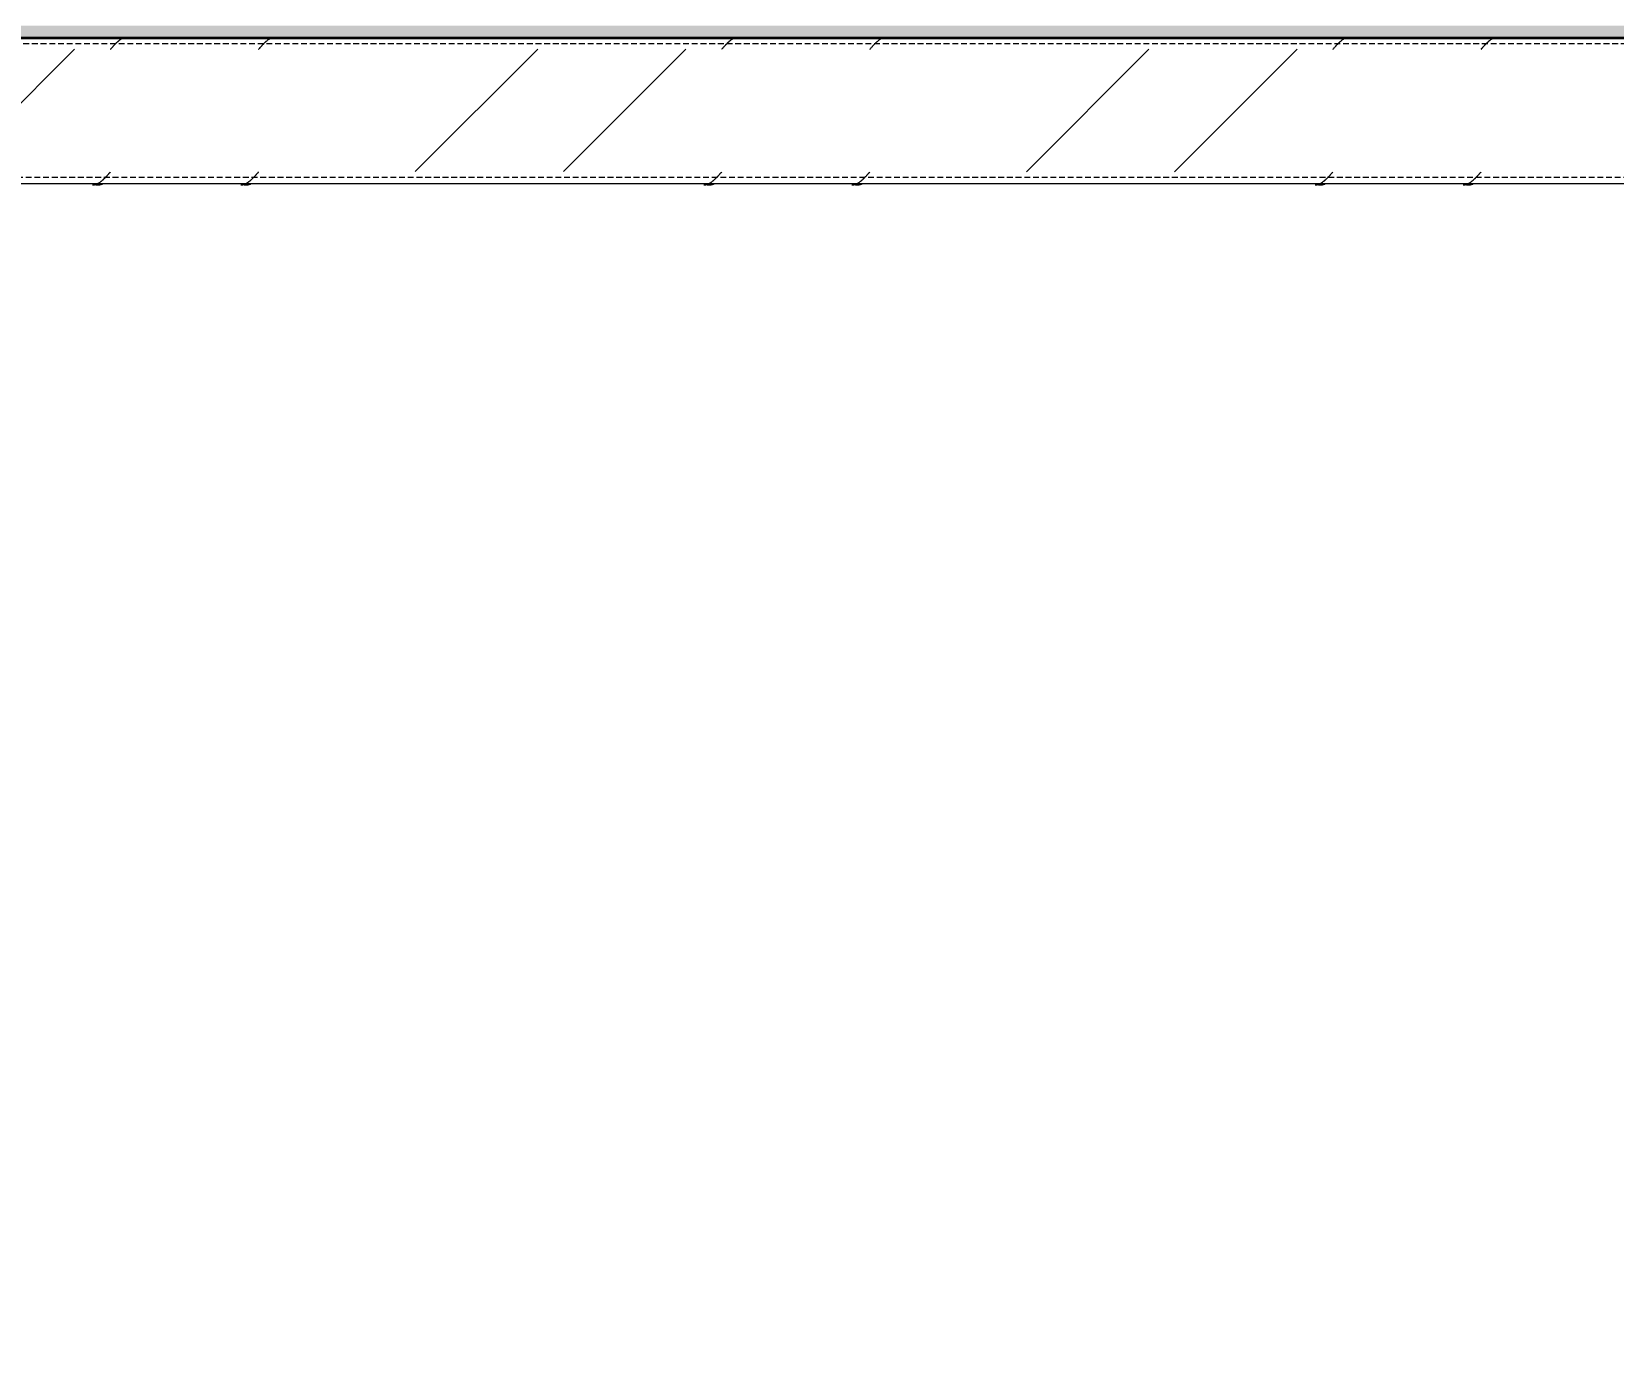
# Model space of a CAD drawing. Header units: centimetres. Extents: x -11896 to 2794, y -437 to 1921.
# Drawn here: x -2613.3 to -2483.2, y 279.1 to 387.4 of the extents above; entities that cross this region are included whole.
import ezdxf

# ---------------------------------------------------------------- set-up
doc = ezdxf.new("R2010")
doc.units = ezdxf.units.CM
doc.linetypes.add('Hidden', pattern=[0.714375, 0.47625, -0.238125])
for name, color, linetype, lineweight in [('A-ANNO-DIMS', 7, 'Continuous', 9), ('A-ANNO-DIMS-100', 7, 'Continuous', 9), ('A-FLOR', 7, 'Continuous', 9), ('S-BEAM', 7, 'Continuous', 9)]:
    doc.layers.add(name, color=color, linetype=linetype, lineweight=lineweight)
doc.styles.add('Century Gothic_1', font='GOTHIC.TTF', dxfattribs={"height": 15})
doc.dimstyles.new('FCA_N_Cotas_E100', dxfattribs={"dimscale": 30.48, "dimtxt": 15.662524, "dimasz": 0.492126, "dimexe": 0.656168, "dimexo": 0.656168, "dimgap": 0.032808, "dimtad": 1, "dimlfac": 0.01, "dimrnd": 0.01, "dimzin": 0, "dimdsep": 46, "dimtxsty": 'Century Gothic_1', "dimblk1": 'OBLIQUE', "dimblk2": 'OBLIQUE', "dimsah": 1, "dimcen": 0.09, "dimdle": 0.656168, "dimazin": 2, "dimtfac": 1, "dimtdec": 4, "dimtix": 1, "dimtmove": 0, "dimatfit": 3, "dimfxl": 1, "dimtvp": 1, "dimtolj": 1, "dimtzin": 0, "dimarcsym": 2})

# ---------------------------------------------------------------- blocks, each defined once
blk = doc.blocks.new('FP_78-Sección 2-2')
at = {"layer": 'S-BEAM', "color": 9, "true_color": 0xc0c0c0}
for p, q in [((-4056.92, 386.5), (-4056.9, 386.52)), ((-4056.9, 386.52), (-4056.87, 386.54)), ((-4056.87, 386.54), (-4056.85, 386.56)), ((-4056.85, 386.56), (-4056.83, 386.59)), ((-4056.83, 386.59), (-4056.8, 386.61)), ((-4056.8, 386.61), (-4056.78, 386.62)), ((-4056.78, 386.62), (-4056.76, 386.64)), ((-4056.76, 386.64), (-4056.73, 386.66)), ((-4056.73, 386.66), (-4056.71, 386.68)), ((-4056.71, 386.68), (-4056.69, 386.7)), ((-4056.69, 386.7), (-4056.66, 386.72)), ((-4056.66, 386.72), (-4056.64, 386.73)), ((-4056.64, 386.73), (-4056.62, 386.75)), ((-4056.62, 386.75), (-4056.6, 386.77)), ((-4056.6, 386.77), (-4056.57, 386.78)), ((-4056.57, 386.78), (-4056.55, 386.8)), ((-4056.55, 386.8), (-4056.53, 386.81)), ((-4056.53, 386.81), (-4056.5, 386.82)), ((-4056.5, 386.82), (-4056.48, 386.84)), ((-4056.48, 386.84), (-4056.46, 386.85)), ((-4056.46, 386.85), (-4056.43, 386.86)), ((-4044.73, 386.5), (-4044.71, 386.52)), ((-4044.71, 386.52), (-4044.69, 386.54)), ((-4044.69, 386.54), (-4044.66, 386.56)), ((-4044.66, 386.56), (-4044.64, 386.59)), ((-4044.64, 386.59), (-4044.62, 386.61)), ((-4044.62, 386.61), (-4044.59, 386.62)), ((-4044.59, 386.62), (-4044.57, 386.64)), ((-4044.57, 386.64), (-4044.55, 386.66)), ((-4044.55, 386.66), (-4044.52, 386.68)), ((-4044.52, 386.68), (-4044.5, 386.7)), ((-4044.5, 386.7), (-4044.48, 386.72)), ((-4044.48, 386.72), (-4044.45, 386.73)), ((-4044.45, 386.73), (-4044.43, 386.75)), ((-4044.43, 386.75), (-4044.41, 386.77)), ((-4044.41, 386.77), (-4044.38, 386.78)), ((-4044.38, 386.78), (-4044.36, 386.8)), ((-4044.36, 386.8), (-4044.34, 386.81)), ((-4044.34, 386.81), (-4044.31, 386.82)), ((-4044.31, 386.82), (-4044.29, 386.84)), ((-4044.29, 386.84), (-4044.27, 386.85)), ((-4044.27, 386.85), (-4044.24, 386.86)), ((-4006.63, 386.5), (-4006.61, 386.52)), ((-4006.61, 386.52), (-4006.59, 386.54)), ((-4006.59, 386.54), (-4006.56, 386.56)), ((-4006.56, 386.56), (-4006.54, 386.59)), ((-4006.54, 386.59), (-4006.52, 386.61)), ((-4006.52, 386.61), (-4006.49, 386.62)), ((-4006.49, 386.62), (-4006.47, 386.64)), ((-4006.47, 386.64), (-4006.45, 386.66)), ((-4006.45, 386.66), (-4006.42, 386.68)), ((-4006.42, 386.68), (-4006.4, 386.7)), ((-4006.4, 386.7), (-4006.38, 386.72)), ((-4006.38, 386.72), (-4006.35, 386.73)), ((-4006.35, 386.73), (-4006.33, 386.75)), ((-4006.33, 386.75), (-4006.31, 386.77)), ((-4006.31, 386.77), (-4006.28, 386.78)), ((-4006.28, 386.78), (-4006.26, 386.8)), ((-4006.26, 386.8), (-4006.24, 386.81)), ((-4006.24, 386.81), (-4006.21, 386.82)), ((-4006.21, 386.82), (-4006.19, 386.84)), ((-4006.19, 386.84), (-4006.17, 386.85)), ((-4006.17, 386.85), (-4006.14, 386.86)), ((-3994.44, 386.5), (-3994.42, 386.52)), ((-3994.42, 386.52), (-3994.4, 386.54)), ((-3994.4, 386.54), (-3994.37, 386.56)), ((-3994.37, 386.56), (-3994.35, 386.59)), ((-3994.35, 386.59), (-3994.33, 386.61)), ((-3994.33, 386.61), (-3994.3, 386.62)), ((-3994.3, 386.62), (-3994.28, 386.64)), ((-3994.28, 386.64), (-3994.26, 386.66)), ((-3994.26, 386.66), (-3994.23, 386.68)), ((-3994.23, 386.68), (-3994.21, 386.7)), ((-3994.21, 386.7), (-3994.19, 386.72)), ((-3994.19, 386.72), (-3994.16, 386.73)), ((-3994.16, 386.73), (-3994.14, 386.75)), ((-3994.14, 386.75), (-3994.12, 386.77)), ((-3994.12, 386.77), (-3994.09, 386.78)), ((-3994.09, 386.78), (-3994.07, 386.8)), ((-3994.07, 386.8), (-3994.05, 386.81)), ((-3994.05, 386.81), (-3994.02, 386.82)), ((-3994.02, 386.82), (-3994, 386.84)), ((-3994, 386.84), (-3993.98, 386.85)), ((-3993.98, 386.85), (-3993.95, 386.86)), ((-3956.34, 386.5), (-3956.32, 386.52)), ((-3956.32, 386.52), (-3956.3, 386.54)), ((-3956.3, 386.54), (-3956.27, 386.56)), ((-3956.27, 386.56), (-3956.25, 386.59)), ((-3956.25, 386.59), (-3956.23, 386.61)), ((-3956.23, 386.61), (-3956.2, 386.62)), ((-3956.2, 386.62), (-3956.18, 386.64)), ((-3956.18, 386.64), (-3956.16, 386.66)), ((-3956.16, 386.66), (-3956.13, 386.68)), ((-3956.13, 386.68), (-3956.11, 386.7)), ((-3956.11, 386.7), (-3956.09, 386.72)), ((-3956.09, 386.72), (-3956.06, 386.73)), ((-3956.06, 386.73), (-3956.04, 386.75)), ((-3956.04, 386.75), (-3956.02, 386.77)), ((-3956.02, 386.77), (-3955.99, 386.78)), ((-3955.99, 386.78), (-3955.97, 386.8)), ((-3955.97, 386.8), (-3955.95, 386.81)), ((-3955.95, 386.81), (-3955.92, 386.82)), ((-3955.92, 386.82), (-3955.9, 386.84)), ((-3955.9, 386.84), (-3955.88, 386.85)), ((-3955.88, 386.85), (-3955.85, 386.86)), ((-3944.15, 386.5), (-3944.13, 386.52)), ((-3944.13, 386.52), (-3944.11, 386.54)), ((-3944.11, 386.54), (-3944.08, 386.56)), ((-3944.08, 386.56), (-3944.06, 386.59)), ((-3944.06, 386.59), (-3944.04, 386.61)), ((-3944.04, 386.61), (-3944.01, 386.62)), ((-3944.01, 386.62), (-3943.99, 386.64)), ((-3943.99, 386.64), (-3943.97, 386.66)), ((-3943.97, 386.66), (-3943.94, 386.68)), ((-3943.94, 386.68), (-3943.92, 386.7)), ((-3943.92, 386.7), (-3943.9, 386.72)), ((-3943.9, 386.72), (-3943.87, 386.73)), ((-3943.87, 386.73), (-3943.85, 386.75)), ((-3943.85, 386.75), (-3943.83, 386.77)), ((-3943.83, 386.77), (-3943.8, 386.78)), ((-3943.8, 386.78), (-3943.78, 386.8)), ((-3943.78, 386.8), (-3943.76, 386.81)), ((-3943.76, 386.81), (-3943.73, 386.82)), ((-3943.73, 386.82), (-3943.71, 386.84)), ((-3943.71, 386.84), (-3943.69, 386.85)), ((-3943.69, 386.85), (-3943.66, 386.86)), ((-4057.48, 385.91), (-4057.46, 385.93)), ((-4057.46, 385.93), (-4057.43, 385.96)), ((-4057.43, 385.96), (-4057.41, 385.99)), ((-4057.41, 385.99), (-4057.39, 386.01)), ((-4057.39, 386.01), (-4057.36, 386.04)), ((-4057.36, 386.04), (-4057.34, 386.07)), ((-4057.34, 386.07), (-4057.32, 386.09)), ((-4057.32, 386.09), (-4057.29, 386.12)), ((-4057.29, 386.12), (-4057.27, 386.14)), ((-4057.27, 386.14), (-4057.25, 386.17)), ((-4057.25, 386.17), (-4057.22, 386.19)), ((-4057.22, 386.19), (-4057.2, 386.22)), ((-4057.2, 386.22), (-4057.18, 386.24)), ((-4057.18, 386.24), (-4057.15, 386.27)), ((-4057.15, 386.27), (-4057.13, 386.29)), ((-4057.13, 386.29), (-4057.11, 386.32)), ((-4057.11, 386.32), (-4057.08, 386.34)), ((-4057.08, 386.34), (-4057.06, 386.36)), ((-4057.06, 386.36), (-4057.04, 386.39)), ((-4057.04, 386.39), (-4057.01, 386.41)), ((-4057.01, 386.41), (-4056.99, 386.43)), ((-4056.99, 386.43), (-4056.97, 386.46)), ((-4056.97, 386.46), (-4056.94, 386.48)), ((-4056.94, 386.48), (-4056.92, 386.5)), ((-4045.29, 385.91), (-4045.27, 385.93)), ((-4045.27, 385.93), (-4045.24, 385.96)), ((-4045.24, 385.96), (-4045.22, 385.99)), ((-4045.22, 385.99), (-4045.2, 386.01)), ((-4045.2, 386.01), (-4045.17, 386.04)), ((-4045.17, 386.04), (-4045.15, 386.07)), ((-4045.15, 386.07), (-4045.13, 386.09)), ((-4045.13, 386.09), (-4045.1, 386.12)), ((-4045.1, 386.12), (-4045.08, 386.14)), ((-4045.08, 386.14), (-4045.06, 386.17)), ((-4045.06, 386.17), (-4045.03, 386.19)), ((-4045.03, 386.19), (-4045.01, 386.22)), ((-4045.01, 386.22), (-4044.99, 386.24)), ((-4044.99, 386.24), (-4044.96, 386.27)), ((-4044.96, 386.27), (-4044.94, 386.29)), ((-4044.94, 386.29), (-4044.92, 386.32)), ((-4044.92, 386.32), (-4044.89, 386.34)), ((-4044.89, 386.34), (-4044.87, 386.36)), ((-4044.87, 386.36), (-4044.85, 386.39)), ((-4044.85, 386.39), (-4044.83, 386.41)), ((-4044.83, 386.41), (-4044.8, 386.43)), ((-4044.8, 386.43), (-4044.78, 386.46)), ((-4044.78, 386.46), (-4044.76, 386.48)), ((-4044.76, 386.48), (-4044.73, 386.5)), ((-4007.19, 385.91), (-4007.17, 385.93)), ((-4007.17, 385.93), (-4007.14, 385.96)), ((-4007.14, 385.96), (-4007.12, 385.99)), ((-4007.12, 385.99), (-4007.1, 386.01)), ((-4007.1, 386.01), (-4007.07, 386.04)), ((-4007.07, 386.04), (-4007.05, 386.07)), ((-4007.05, 386.07), (-4007.03, 386.09)), ((-4007.03, 386.09), (-4007, 386.12)), ((-4007, 386.12), (-4006.98, 386.14)), ((-4006.98, 386.14), (-4006.96, 386.17)), ((-4006.96, 386.17), (-4006.93, 386.19)), ((-4006.93, 386.19), (-4006.91, 386.22)), ((-4006.91, 386.22), (-4006.89, 386.24)), ((-4006.89, 386.24), (-4006.86, 386.27)), ((-4006.86, 386.27), (-4006.84, 386.29)), ((-4006.84, 386.29), (-4006.82, 386.32)), ((-4006.82, 386.32), (-4006.79, 386.34)), ((-4006.79, 386.34), (-4006.77, 386.36)), ((-4006.77, 386.36), (-4006.75, 386.39)), ((-4006.75, 386.39), (-4006.73, 386.41)), ((-4006.73, 386.41), (-4006.7, 386.43)), ((-4006.7, 386.43), (-4006.68, 386.46)), ((-4006.68, 386.46), (-4006.66, 386.48)), ((-4006.66, 386.48), (-4006.63, 386.5)), ((-3995, 385.91), (-3994.98, 385.93)), ((-3994.98, 385.93), (-3994.96, 385.96)), ((-3994.96, 385.96), (-3994.93, 385.99)), ((-3994.93, 385.99), (-3994.91, 386.01)), ((-3994.91, 386.01), (-3994.89, 386.04)), ((-3994.89, 386.04), (-3994.86, 386.07)), ((-3994.86, 386.07), (-3994.84, 386.09)), ((-3994.84, 386.09), (-3994.82, 386.12)), ((-3994.82, 386.12), (-3994.79, 386.14)), ((-3994.79, 386.14), (-3994.77, 386.17)), ((-3994.77, 386.17), (-3994.75, 386.19)), ((-3994.75, 386.19), (-3994.72, 386.22)), ((-3994.72, 386.22), (-3994.7, 386.24)), ((-3994.7, 386.24), (-3994.68, 386.27)), ((-3994.68, 386.27), (-3994.65, 386.29)), ((-3994.65, 386.29), (-3994.63, 386.32)), ((-3994.63, 386.32), (-3994.61, 386.34)), ((-3994.61, 386.34), (-3994.58, 386.36)), ((-3994.58, 386.36), (-3994.56, 386.39)), ((-3994.56, 386.39), (-3994.54, 386.41)), ((-3994.54, 386.41), (-3994.51, 386.43)), ((-3994.51, 386.43), (-3994.49, 386.46)), ((-3994.49, 386.46), (-3994.47, 386.48)), ((-3994.47, 386.48), (-3994.44, 386.5)), ((-3956.9, 385.91), (-3956.88, 385.93)), ((-3956.88, 385.93), (-3956.86, 385.96)), ((-3956.86, 385.96), (-3956.83, 385.99)), ((-3956.83, 385.99), (-3956.81, 386.01)), ((-3956.81, 386.01), (-3956.79, 386.04)), ((-3956.79, 386.04), (-3956.76, 386.07)), ((-3956.76, 386.07), (-3956.74, 386.09)), ((-3956.74, 386.09), (-3956.72, 386.12)), ((-3956.72, 386.12), (-3956.69, 386.14)), ((-3956.69, 386.14), (-3956.67, 386.17)), ((-3956.67, 386.17), (-3956.65, 386.19)), ((-3956.65, 386.19), (-3956.62, 386.22)), ((-3956.62, 386.22), (-3956.6, 386.24)), ((-3956.6, 386.24), (-3956.58, 386.27)), ((-3956.58, 386.27), (-3956.55, 386.29)), ((-3956.55, 386.29), (-3956.53, 386.32)), ((-3956.53, 386.32), (-3956.51, 386.34)), ((-3956.51, 386.34), (-3956.48, 386.36)), ((-3956.48, 386.36), (-3956.46, 386.39)), ((-3956.46, 386.39), (-3956.44, 386.41)), ((-3956.44, 386.41), (-3956.41, 386.43)), ((-3956.41, 386.43), (-3956.39, 386.46)), ((-3956.39, 386.46), (-3956.37, 386.48)), ((-3956.37, 386.48), (-3956.34, 386.5)), ((-3944.71, 385.91), (-3944.69, 385.93)), ((-3944.69, 385.93), (-3944.67, 385.96)), ((-3944.67, 385.96), (-3944.64, 385.99)), ((-3944.64, 385.99), (-3944.62, 386.01)), ((-3944.62, 386.01), (-3944.6, 386.04)), ((-3944.6, 386.04), (-3944.57, 386.07)), ((-3944.57, 386.07), (-3944.55, 386.09)), ((-3944.55, 386.09), (-3944.53, 386.12)), ((-3944.53, 386.12), (-3944.5, 386.14)), ((-3944.5, 386.14), (-3944.48, 386.17)), ((-3944.48, 386.17), (-3944.46, 386.19)), ((-3944.46, 386.19), (-3944.43, 386.22)), ((-3944.43, 386.22), (-3944.41, 386.24)), ((-3944.41, 386.24), (-3944.39, 386.27)), ((-3944.39, 386.27), (-3944.36, 386.29)), ((-3944.36, 386.29), (-3944.34, 386.32)), ((-3944.34, 386.32), (-3944.32, 386.34)), ((-3944.32, 386.34), (-3944.29, 386.36)), ((-3944.29, 386.36), (-3944.27, 386.39)), ((-3944.27, 386.39), (-3944.25, 386.41)), ((-3944.25, 386.41), (-3944.22, 386.43)), ((-3944.22, 386.43), (-3944.2, 386.46)), ((-3944.2, 386.46), (-3944.18, 386.48)), ((-3944.18, 386.48), (-3944.15, 386.5))]:
    blk.add_line(p, q, dxfattribs=at)
blk = doc.blocks.new('FP_79-Sección 2-2')
at = {"layer": 'S-BEAM'}
blk.add_line((-4180.59, 374.86), (-3762.5, 374.86), dxfattribs=at)
at = {"layer": 'S-BEAM', "color": 9, "true_color": 0xc0c0c0}
for p, q in [((-4058.69, 374.79), (-4058.67, 374.8)), ((-4058.67, 374.8), (-4058.65, 374.8)), ((-4058.65, 374.8), (-4058.62, 374.81)), ((-4058.62, 374.81), (-4058.6, 374.82)), ((-4058.6, 374.82), (-4058.58, 374.83)), ((-4058.58, 374.83), (-4058.55, 374.84)), ((-4058.55, 374.84), (-4058.53, 374.86)), ((-4058.53, 374.86), (-4058.51, 374.87)), ((-4058.51, 374.87), (-4058.48, 374.88)), ((-4058.48, 374.88), (-4058.46, 374.89)), ((-4058.46, 374.89), (-4058.44, 374.91)), ((-4058.44, 374.91), (-4058.41, 374.92)), ((-4058.41, 374.92), (-4058.39, 374.94)), ((-4058.39, 374.94), (-4058.37, 374.95)), ((-4058.37, 374.95), (-4058.34, 374.97)), ((-4058.34, 374.97), (-4058.32, 374.98)), ((-4058.32, 374.98), (-4058.3, 375)), ((-4058.3, 375), (-4058.27, 375.02)), ((-4058.27, 375.02), (-4058.25, 375.04)), ((-4058.25, 375.04), (-4058.23, 375.05)), ((-4058.23, 375.05), (-4058.2, 375.07)), ((-4058.2, 375.07), (-4058.18, 375.09)), ((-4058.18, 375.09), (-4058.16, 375.11)), ((-4058.16, 375.11), (-4058.13, 375.13)), ((-4058.13, 375.13), (-4058.11, 375.15)), ((-4058.11, 375.15), (-4058.09, 375.17)), ((-4058.09, 375.17), (-4058.06, 375.19)), ((-4058.06, 375.19), (-4058.04, 375.22)), ((-4058.04, 375.22), (-4058.02, 375.24)), ((-4058.02, 375.24), (-4057.99, 375.26)), ((-4057.99, 375.26), (-4057.97, 375.28)), ((-4057.97, 375.28), (-4057.95, 375.31)), ((-4057.95, 375.31), (-4057.92, 375.33)), ((-4057.92, 375.33), (-4057.9, 375.35)), ((-4057.9, 375.35), (-4057.88, 375.38)), ((-4057.88, 375.38), (-4057.85, 375.4)), ((-4057.85, 375.4), (-4057.83, 375.43)), ((-4057.83, 375.43), (-4057.81, 375.45)), ((-4057.81, 375.45), (-4057.78, 375.47)), ((-4057.78, 375.47), (-4057.76, 375.5)), ((-4057.76, 375.5), (-4057.74, 375.52)), ((-4057.74, 375.52), (-4057.71, 375.55)), ((-4057.71, 375.55), (-4057.69, 375.58)), ((-4057.69, 375.58), (-4057.67, 375.6)), ((-4057.67, 375.6), (-4057.64, 375.63)), ((-4057.64, 375.63), (-4057.62, 375.65)), ((-4057.62, 375.65), (-4057.6, 375.68)), ((-4057.6, 375.68), (-4057.57, 375.7)), ((-4057.57, 375.7), (-4057.55, 375.73)), ((-4057.55, 375.73), (-4057.53, 375.76)), ((-4057.53, 375.76), (-4057.5, 375.78)), ((-4057.5, 375.78), (-4057.48, 375.81)), ((-4046.5, 374.79), (-4046.48, 374.8)), ((-4046.48, 374.8), (-4046.46, 374.8)), ((-4046.46, 374.8), (-4046.43, 374.81)), ((-4046.43, 374.81), (-4046.41, 374.82)), ((-4046.41, 374.82), (-4046.39, 374.83)), ((-4046.39, 374.83), (-4046.36, 374.84)), ((-4046.36, 374.84), (-4046.34, 374.86)), ((-4046.34, 374.86), (-4046.32, 374.87)), ((-4046.32, 374.87), (-4046.29, 374.88)), ((-4046.29, 374.88), (-4046.27, 374.89)), ((-4046.27, 374.89), (-4046.25, 374.91)), ((-4046.25, 374.91), (-4046.22, 374.92)), ((-4046.22, 374.92), (-4046.2, 374.94)), ((-4046.2, 374.94), (-4046.18, 374.95)), ((-4046.18, 374.95), (-4046.15, 374.97)), ((-4046.15, 374.97), (-4046.13, 374.98)), ((-4046.13, 374.98), (-4046.11, 375)), ((-4046.11, 375), (-4046.08, 375.02)), ((-4046.08, 375.02), (-4046.06, 375.04)), ((-4046.06, 375.04), (-4046.04, 375.05)), ((-4046.04, 375.05), (-4046.01, 375.07)), ((-4046.01, 375.07), (-4045.99, 375.09)), ((-4045.99, 375.09), (-4045.97, 375.11)), ((-4045.97, 375.11), (-4045.94, 375.13)), ((-4045.94, 375.13), (-4045.92, 375.15)), ((-4045.92, 375.15), (-4045.9, 375.17)), ((-4045.9, 375.17), (-4045.87, 375.19)), ((-4045.87, 375.19), (-4045.85, 375.22)), ((-4045.85, 375.22), (-4045.83, 375.24)), ((-4045.83, 375.24), (-4045.8, 375.26)), ((-4045.8, 375.26), (-4045.78, 375.28)), ((-4045.78, 375.28), (-4045.76, 375.31)), ((-4045.76, 375.31), (-4045.73, 375.33)), ((-4045.73, 375.33), (-4045.71, 375.35)), ((-4045.71, 375.35), (-4045.69, 375.38)), ((-4045.69, 375.38), (-4045.66, 375.4)), ((-4045.66, 375.4), (-4045.64, 375.43)), ((-4045.64, 375.43), (-4045.62, 375.45)), ((-4045.62, 375.45), (-4045.59, 375.47)), ((-4045.59, 375.47), (-4045.57, 375.5)), ((-4045.57, 375.5), (-4045.55, 375.52)), ((-4045.55, 375.52), (-4045.52, 375.55)), ((-4045.52, 375.55), (-4045.5, 375.58)), ((-4045.5, 375.58), (-4045.48, 375.6)), ((-4045.48, 375.6), (-4045.45, 375.63)), ((-4045.45, 375.63), (-4045.43, 375.65)), ((-4045.43, 375.65), (-4045.41, 375.68)), ((-4045.41, 375.68), (-4045.38, 375.7)), ((-4045.38, 375.7), (-4045.36, 375.73)), ((-4045.36, 375.73), (-4045.34, 375.76)), ((-4045.34, 375.76), (-4045.31, 375.78)), ((-4045.31, 375.78), (-4045.29, 375.81)), ((-4008.4, 374.79), (-4008.38, 374.8)), ((-4008.38, 374.8), (-4008.36, 374.8)), ((-4008.36, 374.8), (-4008.33, 374.81)), ((-4008.33, 374.81), (-4008.31, 374.82)), ((-4008.31, 374.82), (-4008.29, 374.83)), ((-4008.29, 374.83), (-4008.26, 374.84)), ((-4008.26, 374.84), (-4008.24, 374.86)), ((-4008.24, 374.86), (-4008.22, 374.87)), ((-4008.22, 374.87), (-4008.19, 374.88)), ((-4008.19, 374.88), (-4008.17, 374.89)), ((-4008.17, 374.89), (-4008.15, 374.91)), ((-4008.15, 374.91), (-4008.12, 374.92)), ((-4008.12, 374.92), (-4008.1, 374.94)), ((-4008.1, 374.94), (-4008.08, 374.95)), ((-4008.08, 374.95), (-4008.05, 374.97)), ((-4008.05, 374.97), (-4008.03, 374.98)), ((-4008.03, 374.98), (-4008.01, 375)), ((-4008.01, 375), (-4007.98, 375.02)), ((-4007.98, 375.02), (-4007.96, 375.04)), ((-4007.96, 375.04), (-4007.94, 375.05)), ((-4007.94, 375.05), (-4007.91, 375.07)), ((-4007.91, 375.07), (-4007.89, 375.09)), ((-4007.89, 375.09), (-4007.87, 375.11)), ((-4007.87, 375.11), (-4007.84, 375.13)), ((-4007.84, 375.13), (-4007.82, 375.15)), ((-4007.82, 375.15), (-4007.8, 375.17)), ((-4007.8, 375.17), (-4007.77, 375.19)), ((-4007.77, 375.19), (-4007.75, 375.22)), ((-4007.75, 375.22), (-4007.73, 375.24)), ((-4007.73, 375.24), (-4007.7, 375.26)), ((-4007.7, 375.26), (-4007.68, 375.28)), ((-4007.68, 375.28), (-4007.66, 375.31)), ((-4007.66, 375.31), (-4007.63, 375.33)), ((-4007.63, 375.33), (-4007.61, 375.35)), ((-4007.61, 375.35), (-4007.59, 375.38)), ((-4007.59, 375.38), (-4007.56, 375.4)), ((-4007.56, 375.4), (-4007.54, 375.43)), ((-4007.54, 375.43), (-4007.52, 375.45)), ((-4007.52, 375.45), (-4007.49, 375.47)), ((-4007.49, 375.47), (-4007.47, 375.5)), ((-4007.47, 375.5), (-4007.45, 375.52)), ((-4007.45, 375.52), (-4007.42, 375.55)), ((-4007.42, 375.55), (-4007.4, 375.58)), ((-4007.4, 375.58), (-4007.38, 375.6)), ((-4007.38, 375.6), (-4007.35, 375.63)), ((-4007.35, 375.63), (-4007.33, 375.65)), ((-4007.33, 375.65), (-4007.31, 375.68)), ((-4007.31, 375.68), (-4007.28, 375.7)), ((-4007.28, 375.7), (-4007.26, 375.73)), ((-4007.26, 375.73), (-4007.24, 375.76)), ((-4007.24, 375.76), (-4007.21, 375.78)), ((-4007.21, 375.78), (-4007.19, 375.81)), ((-3996.22, 374.79), (-3996.19, 374.8)), ((-3996.19, 374.8), (-3996.17, 374.8)), ((-3996.17, 374.8), (-3996.15, 374.81)), ((-3996.15, 374.81), (-3996.12, 374.82)), ((-3996.12, 374.82), (-3996.1, 374.83)), ((-3996.1, 374.83), (-3996.08, 374.84)), ((-3996.08, 374.84), (-3996.05, 374.86)), ((-3996.05, 374.86), (-3996.03, 374.87)), ((-3996.03, 374.87), (-3996.01, 374.88)), ((-3996.01, 374.88), (-3995.98, 374.89)), ((-3995.98, 374.89), (-3995.96, 374.91)), ((-3995.96, 374.91), (-3995.94, 374.92)), ((-3995.94, 374.92), (-3995.91, 374.94)), ((-3995.91, 374.94), (-3995.89, 374.95)), ((-3995.89, 374.95), (-3995.87, 374.97)), ((-3995.87, 374.97), (-3995.84, 374.98)), ((-3995.84, 374.98), (-3995.82, 375)), ((-3995.82, 375), (-3995.8, 375.02)), ((-3995.8, 375.02), (-3995.77, 375.04)), ((-3995.77, 375.04), (-3995.75, 375.05)), ((-3995.75, 375.05), (-3995.73, 375.07)), ((-3995.73, 375.07), (-3995.7, 375.09)), ((-3995.7, 375.09), (-3995.68, 375.11)), ((-3995.68, 375.11), (-3995.66, 375.13)), ((-3995.66, 375.13), (-3995.63, 375.15)), ((-3995.63, 375.15), (-3995.61, 375.17)), ((-3995.61, 375.17), (-3995.59, 375.19)), ((-3995.59, 375.19), (-3995.56, 375.22)), ((-3995.56, 375.22), (-3995.54, 375.24)), ((-3995.54, 375.24), (-3995.52, 375.26)), ((-3995.52, 375.26), (-3995.49, 375.28)), ((-3995.49, 375.28), (-3995.47, 375.31)), ((-3995.47, 375.31), (-3995.45, 375.33)), ((-3995.45, 375.33), (-3995.42, 375.35)), ((-3995.42, 375.35), (-3995.4, 375.38)), ((-3995.4, 375.38), (-3995.38, 375.4)), ((-3995.38, 375.4), (-3995.35, 375.43)), ((-3995.35, 375.43), (-3995.33, 375.45)), ((-3995.33, 375.45), (-3995.31, 375.47)), ((-3995.31, 375.47), (-3995.28, 375.5)), ((-3995.28, 375.5), (-3995.26, 375.52)), ((-3995.26, 375.52), (-3995.24, 375.55)), ((-3995.24, 375.55), (-3995.21, 375.58)), ((-3995.21, 375.58), (-3995.19, 375.6)), ((-3995.19, 375.6), (-3995.17, 375.63)), ((-3995.17, 375.63), (-3995.14, 375.65)), ((-3995.14, 375.65), (-3995.12, 375.68)), ((-3995.12, 375.68), (-3995.1, 375.7)), ((-3995.1, 375.7), (-3995.07, 375.73)), ((-3995.07, 375.73), (-3995.05, 375.76)), ((-3995.05, 375.76), (-3995.03, 375.78)), ((-3995.03, 375.78), (-3995, 375.81)), ((-3958.12, 374.79), (-3958.09, 374.8)), ((-3958.09, 374.8), (-3958.07, 374.8)), ((-3958.07, 374.8), (-3958.05, 374.81)), ((-3958.05, 374.81), (-3958.02, 374.82)), ((-3958.02, 374.82), (-3958, 374.83)), ((-3958, 374.83), (-3957.98, 374.84)), ((-3957.98, 374.84), (-3957.95, 374.86)), ((-3957.95, 374.86), (-3957.93, 374.87)), ((-3957.93, 374.87), (-3957.91, 374.88)), ((-3957.91, 374.88), (-3957.88, 374.89)), ((-3957.88, 374.89), (-3957.86, 374.91)), ((-3957.86, 374.91), (-3957.84, 374.92)), ((-3957.84, 374.92), (-3957.81, 374.94)), ((-3957.81, 374.94), (-3957.79, 374.95)), ((-3957.79, 374.95), (-3957.77, 374.97)), ((-3957.77, 374.97), (-3957.74, 374.98)), ((-3957.74, 374.98), (-3957.72, 375)), ((-3957.72, 375), (-3957.7, 375.02)), ((-3957.7, 375.02), (-3957.67, 375.04)), ((-3957.67, 375.04), (-3957.65, 375.05)), ((-3957.65, 375.05), (-3957.63, 375.07)), ((-3957.63, 375.07), (-3957.6, 375.09)), ((-3957.6, 375.09), (-3957.58, 375.11)), ((-3957.58, 375.11), (-3957.56, 375.13)), ((-3957.56, 375.13), (-3957.53, 375.15)), ((-3957.53, 375.15), (-3957.51, 375.17)), ((-3957.51, 375.17), (-3957.49, 375.19)), ((-3957.49, 375.19), (-3957.46, 375.22)), ((-3957.46, 375.22), (-3957.44, 375.24)), ((-3957.44, 375.24), (-3957.42, 375.26)), ((-3957.42, 375.26), (-3957.39, 375.28)), ((-3957.39, 375.28), (-3957.37, 375.31)), ((-3957.37, 375.31), (-3957.35, 375.33)), ((-3957.35, 375.33), (-3957.32, 375.35)), ((-3957.32, 375.35), (-3957.3, 375.38)), ((-3957.3, 375.38), (-3957.28, 375.4)), ((-3957.28, 375.4), (-3957.25, 375.43)), ((-3957.25, 375.43), (-3957.23, 375.45)), ((-3957.23, 375.45), (-3957.21, 375.47)), ((-3957.21, 375.47), (-3957.18, 375.5)), ((-3957.18, 375.5), (-3957.16, 375.52)), ((-3957.16, 375.52), (-3957.14, 375.55)), ((-3957.14, 375.55), (-3957.11, 375.58)), ((-3957.11, 375.58), (-3957.09, 375.6)), ((-3957.09, 375.6), (-3957.07, 375.63)), ((-3957.07, 375.63), (-3957.04, 375.65)), ((-3957.04, 375.65), (-3957.02, 375.68)), ((-3957.02, 375.68), (-3957, 375.7)), ((-3957, 375.7), (-3956.97, 375.73)), ((-3956.97, 375.73), (-3956.95, 375.76)), ((-3956.95, 375.76), (-3956.93, 375.78)), ((-3956.93, 375.78), (-3956.9, 375.81)), ((-3945.93, 374.79), (-3945.9, 374.8)), ((-3945.9, 374.8), (-3945.88, 374.8)), ((-3945.88, 374.8), (-3945.86, 374.81)), ((-3945.86, 374.81), (-3945.83, 374.82)), ((-3945.83, 374.82), (-3945.81, 374.83)), ((-3945.81, 374.83), (-3945.79, 374.84)), ((-3945.79, 374.84), (-3945.76, 374.86)), ((-3945.76, 374.86), (-3945.74, 374.87)), ((-3945.74, 374.87), (-3945.72, 374.88)), ((-3945.72, 374.88), (-3945.69, 374.89)), ((-3945.69, 374.89), (-3945.67, 374.91)), ((-3945.67, 374.91), (-3945.65, 374.92)), ((-3945.65, 374.92), (-3945.62, 374.94)), ((-3945.62, 374.94), (-3945.6, 374.95)), ((-3945.6, 374.95), (-3945.58, 374.97)), ((-3945.58, 374.97), (-3945.55, 374.98)), ((-3945.55, 374.98), (-3945.53, 375)), ((-3945.53, 375), (-3945.51, 375.02)), ((-3945.51, 375.02), (-3945.48, 375.04)), ((-3945.48, 375.04), (-3945.46, 375.05)), ((-3945.46, 375.05), (-3945.44, 375.07)), ((-3945.44, 375.07), (-3945.41, 375.09)), ((-3945.41, 375.09), (-3945.39, 375.11)), ((-3945.39, 375.11), (-3945.37, 375.13)), ((-3945.37, 375.13), (-3945.34, 375.15)), ((-3945.34, 375.15), (-3945.32, 375.17)), ((-3945.32, 375.17), (-3945.3, 375.19)), ((-3945.3, 375.19), (-3945.27, 375.22)), ((-3945.27, 375.22), (-3945.25, 375.24)), ((-3945.25, 375.24), (-3945.23, 375.26)), ((-3945.23, 375.26), (-3945.2, 375.28)), ((-3945.2, 375.28), (-3945.18, 375.31)), ((-3945.18, 375.31), (-3945.16, 375.33)), ((-3945.16, 375.33), (-3945.13, 375.35)), ((-3945.13, 375.35), (-3945.11, 375.38)), ((-3945.11, 375.38), (-3945.09, 375.4)), ((-3945.09, 375.4), (-3945.06, 375.43)), ((-3945.06, 375.43), (-3945.04, 375.45)), ((-3945.04, 375.45), (-3945.02, 375.47)), ((-3945.02, 375.47), (-3944.99, 375.5)), ((-3944.99, 375.5), (-3944.97, 375.52)), ((-3944.97, 375.52), (-3944.95, 375.55)), ((-3944.95, 375.55), (-3944.92, 375.58)), ((-3944.92, 375.58), (-3944.9, 375.6)), ((-3944.9, 375.6), (-3944.88, 375.63)), ((-3944.88, 375.63), (-3944.85, 375.65)), ((-3944.85, 375.65), (-3944.83, 375.68)), ((-3944.83, 375.68), (-3944.81, 375.7)), ((-3944.81, 375.7), (-3944.78, 375.73)), ((-3944.78, 375.73), (-3944.76, 375.76)), ((-3944.76, 375.76), (-3944.74, 375.78)), ((-3944.74, 375.78), (-3944.71, 375.81)), ((-4058.95, 374.74), (-4058.93, 374.74)), ((-4058.93, 374.74), (-4058.9, 374.75)), ((-4058.9, 374.75), (-4058.88, 374.75)), ((-4058.88, 374.75), (-4058.86, 374.75)), ((-4058.86, 374.75), (-4058.83, 374.75)), ((-4058.83, 374.75), (-4058.81, 374.76)), ((-4058.81, 374.76), (-4058.79, 374.76)), ((-4058.79, 374.76), (-4058.76, 374.77)), ((-4058.76, 374.77), (-4058.74, 374.77)), ((-4058.74, 374.77), (-4058.72, 374.78)), ((-4058.72, 374.78), (-4058.69, 374.79)), ((-4046.76, 374.74), (-4046.74, 374.74)), ((-4046.74, 374.74), (-4046.71, 374.75)), ((-4046.71, 374.75), (-4046.69, 374.75)), ((-4046.69, 374.75), (-4046.67, 374.75)), ((-4046.67, 374.75), (-4046.64, 374.75)), ((-4046.64, 374.75), (-4046.62, 374.76)), ((-4046.62, 374.76), (-4046.6, 374.76)), ((-4046.6, 374.76), (-4046.57, 374.77)), ((-4046.57, 374.77), (-4046.55, 374.77)), ((-4046.55, 374.77), (-4046.53, 374.78)), ((-4046.53, 374.78), (-4046.5, 374.79)), ((-4008.66, 374.74), (-4008.64, 374.74)), ((-4008.64, 374.74), (-4008.61, 374.75)), ((-4008.61, 374.75), (-4008.59, 374.75)), ((-4008.59, 374.75), (-4008.57, 374.75)), ((-4008.57, 374.75), (-4008.54, 374.75)), ((-4008.54, 374.75), (-4008.52, 374.76)), ((-4008.52, 374.76), (-4008.5, 374.76)), ((-4008.5, 374.76), (-4008.47, 374.77)), ((-4008.47, 374.77), (-4008.45, 374.77)), ((-4008.45, 374.77), (-4008.43, 374.78)), ((-4008.43, 374.78), (-4008.4, 374.79)), ((-3996.47, 374.74), (-3996.45, 374.74)), ((-3996.45, 374.74), (-3996.43, 374.75)), ((-3996.43, 374.75), (-3996.4, 374.75)), ((-3996.4, 374.75), (-3996.38, 374.75)), ((-3996.38, 374.75), (-3996.36, 374.75)), ((-3996.36, 374.75), (-3996.33, 374.76)), ((-3996.33, 374.76), (-3996.31, 374.76)), ((-3996.31, 374.76), (-3996.29, 374.77)), ((-3996.29, 374.77), (-3996.26, 374.77)), ((-3996.26, 374.77), (-3996.24, 374.78)), ((-3996.24, 374.78), (-3996.22, 374.79)), ((-3958.37, 374.74), (-3958.35, 374.74)), ((-3958.35, 374.74), (-3958.33, 374.75)), ((-3958.33, 374.75), (-3958.3, 374.75)), ((-3958.3, 374.75), (-3958.28, 374.75)), ((-3958.28, 374.75), (-3958.26, 374.75)), ((-3958.26, 374.75), (-3958.23, 374.76)), ((-3958.23, 374.76), (-3958.21, 374.76)), ((-3958.21, 374.76), (-3958.19, 374.77)), ((-3958.19, 374.77), (-3958.16, 374.77)), ((-3958.16, 374.77), (-3958.14, 374.78)), ((-3958.14, 374.78), (-3958.12, 374.79)), ((-3946.18, 374.74), (-3946.16, 374.74)), ((-3946.16, 374.74), (-3946.14, 374.75)), ((-3946.14, 374.75), (-3946.11, 374.75)), ((-3946.11, 374.75), (-3946.09, 374.75)), ((-3946.09, 374.75), (-3946.07, 374.75)), ((-3946.07, 374.75), (-3946.04, 374.76)), ((-3946.04, 374.76), (-3946.02, 374.76)), ((-3946.02, 374.76), (-3946, 374.77)), ((-3946, 374.77), (-3945.97, 374.77)), ((-3945.97, 374.77), (-3945.95, 374.78)), ((-3945.95, 374.78), (-3945.93, 374.79))]:
    blk.add_line(p, q, dxfattribs=at)
blk = doc.blocks.new('HSS Rectangular - 50 x 120-1656395-Sección 2-2')
at = {"layer": 'S-BEAM', "true_color": 0xc0c0c0}
h = blk.add_hatch(dxfattribs=at)
h.set_pattern_fill('FP_40', color=9, style=0, pattern_type=2)
h.set_pattern_definition([(45, (-5061.787, 712), (-25.1447, 25.1447), []), (45, (-5061.787, 750.1), (-25.1447, 25.1447), [])])
h.paths.add_polyline_path([(-3811.89, 375.81), (-3761.28, 375.86), (-3761.28, 385.91), (-4183.08, 385.91), (-4183.08, 375.86), (-3822.04, 375.81)])
at = {"layer": 'S-BEAM', "linetype": 'Hidden'}
for p, q in [((-3761.28, 386.36), (-4183.08, 386.36)), ((-3762.5, 375.36), (-4180.59, 375.36))]:
    blk.add_line(p, q, dxfattribs=at)
at = {"layer": 'S-BEAM'}
for name in ['FP_78-Sección 2-2', 'FP_79-Sección 2-2']:
    blk.add_blockref(name, (0, 0), dxfattribs=at)
blk = doc.blocks.new('FP_84-Sección 2-2')
at = {"layer": 'S-BEAM', "color": 9, "true_color": 0xc0c0c0}
for p, q in [((-4058.41, 374.79), (-4058.39, 374.8)), ((-4058.39, 374.8), (-4058.36, 374.8)), ((-4058.36, 374.8), (-4058.34, 374.81)), ((-4058.34, 374.81), (-4058.32, 374.82)), ((-4058.32, 374.82), (-4058.29, 374.83)), ((-4058.29, 374.83), (-4058.27, 374.84)), ((-4058.27, 374.84), (-4058.25, 374.86)), ((-4046.22, 374.79), (-4046.2, 374.8)), ((-4046.2, 374.8), (-4046.17, 374.8)), ((-4046.17, 374.8), (-4046.15, 374.81)), ((-4046.15, 374.81), (-4046.13, 374.82)), ((-4046.13, 374.82), (-4046.1, 374.83)), ((-4046.1, 374.83), (-4046.08, 374.84)), ((-4046.08, 374.84), (-4046.06, 374.86)), ((-4008.12, 374.79), (-4008.1, 374.8)), ((-4008.1, 374.8), (-4008.07, 374.8)), ((-4008.07, 374.8), (-4008.05, 374.81)), ((-4008.05, 374.81), (-4008.03, 374.82)), ((-4008.03, 374.82), (-4008, 374.83)), ((-4008, 374.83), (-4007.98, 374.84)), ((-4007.98, 374.84), (-4007.96, 374.86)), ((-3995.93, 374.79), (-3995.91, 374.8)), ((-3995.91, 374.8), (-3995.88, 374.8)), ((-3995.88, 374.8), (-3995.86, 374.81)), ((-3995.86, 374.81), (-3995.84, 374.82)), ((-3995.84, 374.82), (-3995.81, 374.83)), ((-3995.81, 374.83), (-3995.79, 374.84)), ((-3995.79, 374.84), (-3995.77, 374.86)), ((-3957.83, 374.79), (-3957.81, 374.8)), ((-3957.81, 374.8), (-3957.78, 374.8)), ((-3957.78, 374.8), (-3957.76, 374.81)), ((-3957.76, 374.81), (-3957.74, 374.82)), ((-3957.74, 374.82), (-3957.71, 374.83)), ((-3957.71, 374.83), (-3957.69, 374.84)), ((-3957.69, 374.84), (-3957.67, 374.86)), ((-3945.64, 374.79), (-3945.62, 374.8)), ((-3945.62, 374.8), (-3945.59, 374.8)), ((-3945.59, 374.8), (-3945.57, 374.81)), ((-3945.57, 374.81), (-3945.55, 374.82)), ((-3945.55, 374.82), (-3945.52, 374.83)), ((-3945.52, 374.83), (-3945.5, 374.84)), ((-3945.5, 374.84), (-3945.48, 374.86)), ((-4058.67, 374.74), (-4058.64, 374.74)), ((-4058.64, 374.74), (-4058.62, 374.75)), ((-4058.62, 374.75), (-4058.6, 374.75)), ((-4058.6, 374.75), (-4058.57, 374.75)), ((-4058.57, 374.75), (-4058.55, 374.75)), ((-4058.55, 374.75), (-4058.53, 374.76)), ((-4058.53, 374.76), (-4058.5, 374.76)), ((-4058.5, 374.76), (-4058.48, 374.77)), ((-4058.48, 374.77), (-4058.46, 374.77)), ((-4058.46, 374.77), (-4058.43, 374.78)), ((-4058.43, 374.78), (-4058.41, 374.79)), ((-4046.48, 374.74), (-4046.45, 374.74)), ((-4046.45, 374.74), (-4046.43, 374.75)), ((-4046.43, 374.75), (-4046.41, 374.75)), ((-4046.41, 374.75), (-4046.38, 374.75)), ((-4046.38, 374.75), (-4046.36, 374.75)), ((-4046.36, 374.75), (-4046.34, 374.76)), ((-4046.34, 374.76), (-4046.31, 374.76)), ((-4046.31, 374.76), (-4046.29, 374.77)), ((-4046.29, 374.77), (-4046.27, 374.77)), ((-4046.27, 374.77), (-4046.24, 374.78)), ((-4046.24, 374.78), (-4046.22, 374.79)), ((-4008.38, 374.74), (-4008.35, 374.74)), ((-4008.35, 374.74), (-4008.33, 374.75)), ((-4008.33, 374.75), (-4008.31, 374.75)), ((-4008.31, 374.75), (-4008.28, 374.75)), ((-4008.28, 374.75), (-4008.26, 374.75)), ((-4008.26, 374.75), (-4008.24, 374.76)), ((-4008.24, 374.76), (-4008.21, 374.76)), ((-4008.21, 374.76), (-4008.19, 374.77)), ((-4008.19, 374.77), (-4008.17, 374.77)), ((-4008.17, 374.77), (-4008.14, 374.78)), ((-4008.14, 374.78), (-4008.12, 374.79)), ((-3996.19, 374.74), (-3996.16, 374.74)), ((-3996.16, 374.74), (-3996.14, 374.75)), ((-3996.14, 374.75), (-3996.12, 374.75)), ((-3996.12, 374.75), (-3996.09, 374.75)), ((-3996.09, 374.75), (-3996.07, 374.75)), ((-3996.07, 374.75), (-3996.05, 374.76)), ((-3996.05, 374.76), (-3996.02, 374.76)), ((-3996.02, 374.76), (-3996, 374.77)), ((-3996, 374.77), (-3995.98, 374.77)), ((-3995.98, 374.77), (-3995.95, 374.78)), ((-3995.95, 374.78), (-3995.93, 374.79)), ((-3958.09, 374.74), (-3958.06, 374.74)), ((-3958.06, 374.74), (-3958.04, 374.75)), ((-3958.04, 374.75), (-3958.02, 374.75)), ((-3958.02, 374.75), (-3957.99, 374.75)), ((-3957.99, 374.75), (-3957.97, 374.75)), ((-3957.97, 374.75), (-3957.95, 374.76)), ((-3957.95, 374.76), (-3957.92, 374.76)), ((-3957.92, 374.76), (-3957.9, 374.77)), ((-3957.9, 374.77), (-3957.88, 374.77)), ((-3957.88, 374.77), (-3957.85, 374.78)), ((-3957.85, 374.78), (-3957.83, 374.79)), ((-3945.9, 374.74), (-3945.87, 374.74)), ((-3945.87, 374.74), (-3945.85, 374.75)), ((-3945.85, 374.75), (-3945.83, 374.75)), ((-3945.83, 374.75), (-3945.8, 374.75)), ((-3945.8, 374.75), (-3945.78, 374.75)), ((-3945.78, 374.75), (-3945.76, 374.76)), ((-3945.76, 374.76), (-3945.73, 374.76)), ((-3945.73, 374.76), (-3945.71, 374.77)), ((-3945.71, 374.77), (-3945.69, 374.77)), ((-3945.69, 374.77), (-3945.66, 374.78)), ((-3945.66, 374.78), (-3945.64, 374.79))]:
    blk.add_line(p, q, dxfattribs=at)
blk = doc.blocks.new('HSS Rectangular - 50 x 120-1656485-Sección 2-2')
at = {"layer": 'S-BEAM'}
blk.add_blockref('FP_84-Sección 2-2', (0, 0), dxfattribs=at)
blk = doc.blocks.new('FP_87-Sección 2-2')
at = {"layer": 'S-BEAM', "color": 9, "true_color": 0xc0c0c0}
for p, q in [((-4058.25, 374.79), (-4058.23, 374.8)), ((-4058.23, 374.8), (-4058.21, 374.8)), ((-4058.21, 374.8), (-4058.18, 374.81)), ((-4058.18, 374.81), (-4058.16, 374.82)), ((-4058.16, 374.82), (-4058.14, 374.83)), ((-4058.14, 374.83), (-4058.11, 374.84)), ((-4058.11, 374.84), (-4058.09, 374.86)), ((-4046.06, 374.79), (-4046.04, 374.8)), ((-4046.04, 374.8), (-4046.02, 374.8)), ((-4046.02, 374.8), (-4045.99, 374.81)), ((-4045.99, 374.81), (-4045.97, 374.82)), ((-4045.97, 374.82), (-4045.95, 374.83)), ((-4045.95, 374.83), (-4045.92, 374.84)), ((-4045.92, 374.84), (-4045.9, 374.86)), ((-4007.96, 374.79), (-4007.94, 374.8)), ((-4007.94, 374.8), (-4007.92, 374.8)), ((-4007.92, 374.8), (-4007.89, 374.81)), ((-4007.89, 374.81), (-4007.87, 374.82)), ((-4007.87, 374.82), (-4007.85, 374.83)), ((-4007.85, 374.83), (-4007.82, 374.84)), ((-4007.82, 374.84), (-4007.8, 374.86)), ((-3995.78, 374.79), (-3995.75, 374.8)), ((-3995.75, 374.8), (-3995.73, 374.8)), ((-3995.73, 374.8), (-3995.71, 374.81)), ((-3995.71, 374.81), (-3995.68, 374.82)), ((-3995.68, 374.82), (-3995.66, 374.83)), ((-3995.66, 374.83), (-3995.64, 374.84)), ((-3995.64, 374.84), (-3995.61, 374.86)), ((-3957.68, 374.79), (-3957.65, 374.8)), ((-3957.65, 374.8), (-3957.63, 374.8)), ((-3957.63, 374.8), (-3957.61, 374.81)), ((-3957.61, 374.81), (-3957.58, 374.82)), ((-3957.58, 374.82), (-3957.56, 374.83)), ((-3957.56, 374.83), (-3957.54, 374.84)), ((-3957.54, 374.84), (-3957.51, 374.86)), ((-3945.49, 374.79), (-3945.46, 374.8)), ((-3945.46, 374.8), (-3945.44, 374.8)), ((-3945.44, 374.8), (-3945.42, 374.81)), ((-3945.42, 374.81), (-3945.39, 374.82)), ((-3945.39, 374.82), (-3945.37, 374.83)), ((-3945.37, 374.83), (-3945.35, 374.84)), ((-3945.35, 374.84), (-3945.32, 374.86)), ((-4058.51, 374.74), (-4058.49, 374.74)), ((-4058.49, 374.74), (-4058.46, 374.75)), ((-4058.46, 374.75), (-4058.44, 374.75)), ((-4058.44, 374.75), (-4058.42, 374.75)), ((-4058.42, 374.75), (-4058.39, 374.75)), ((-4058.39, 374.75), (-4058.37, 374.76)), ((-4058.37, 374.76), (-4058.35, 374.76)), ((-4058.35, 374.76), (-4058.32, 374.77)), ((-4058.32, 374.77), (-4058.3, 374.77)), ((-4058.3, 374.77), (-4058.28, 374.78)), ((-4058.28, 374.78), (-4058.25, 374.79)), ((-4046.32, 374.74), (-4046.3, 374.74)), ((-4046.3, 374.74), (-4046.27, 374.75)), ((-4046.27, 374.75), (-4046.25, 374.75)), ((-4046.25, 374.75), (-4046.23, 374.75)), ((-4046.23, 374.75), (-4046.2, 374.75)), ((-4046.2, 374.75), (-4046.18, 374.76)), ((-4046.18, 374.76), (-4046.16, 374.76)), ((-4046.16, 374.76), (-4046.13, 374.77)), ((-4046.13, 374.77), (-4046.11, 374.77)), ((-4046.11, 374.77), (-4046.09, 374.78)), ((-4046.09, 374.78), (-4046.06, 374.79)), ((-4008.22, 374.74), (-4008.2, 374.74)), ((-4008.2, 374.74), (-4008.17, 374.75)), ((-4008.17, 374.75), (-4008.15, 374.75)), ((-4008.15, 374.75), (-4008.13, 374.75)), ((-4008.13, 374.75), (-4008.1, 374.75)), ((-4008.1, 374.75), (-4008.08, 374.76)), ((-4008.08, 374.76), (-4008.06, 374.76)), ((-4008.06, 374.76), (-4008.03, 374.77)), ((-4008.03, 374.77), (-4008.01, 374.77)), ((-4008.01, 374.77), (-4007.99, 374.78)), ((-4007.99, 374.78), (-4007.96, 374.79)), ((-3996.03, 374.74), (-3996.01, 374.74)), ((-3996.01, 374.74), (-3995.99, 374.75)), ((-3995.99, 374.75), (-3995.96, 374.75)), ((-3995.96, 374.75), (-3995.94, 374.75)), ((-3995.94, 374.75), (-3995.92, 374.75)), ((-3995.92, 374.75), (-3995.89, 374.76)), ((-3995.89, 374.76), (-3995.87, 374.76)), ((-3995.87, 374.76), (-3995.85, 374.77)), ((-3995.85, 374.77), (-3995.82, 374.77)), ((-3995.82, 374.77), (-3995.8, 374.78)), ((-3995.8, 374.78), (-3995.78, 374.79)), ((-3957.93, 374.74), (-3957.91, 374.74)), ((-3957.91, 374.74), (-3957.89, 374.75)), ((-3957.89, 374.75), (-3957.86, 374.75)), ((-3957.86, 374.75), (-3957.84, 374.75)), ((-3957.84, 374.75), (-3957.82, 374.75)), ((-3957.82, 374.75), (-3957.79, 374.76)), ((-3957.79, 374.76), (-3957.77, 374.76)), ((-3957.77, 374.76), (-3957.75, 374.77)), ((-3957.75, 374.77), (-3957.72, 374.77)), ((-3957.72, 374.77), (-3957.7, 374.78)), ((-3957.7, 374.78), (-3957.68, 374.79)), ((-3945.74, 374.74), (-3945.72, 374.74)), ((-3945.72, 374.74), (-3945.7, 374.75)), ((-3945.7, 374.75), (-3945.67, 374.75)), ((-3945.67, 374.75), (-3945.65, 374.75)), ((-3945.65, 374.75), (-3945.63, 374.75)), ((-3945.63, 374.75), (-3945.6, 374.76)), ((-3945.6, 374.76), (-3945.58, 374.76)), ((-3945.58, 374.76), (-3945.56, 374.77)), ((-3945.56, 374.77), (-3945.53, 374.77)), ((-3945.53, 374.77), (-3945.51, 374.78)), ((-3945.51, 374.78), (-3945.49, 374.79))]:
    blk.add_line(p, q, dxfattribs=at)
blk = doc.blocks.new('HSS Rectangular - 50 x 120-1656569-Sección 2-2')
at = {"layer": 'S-BEAM'}
blk.add_blockref('FP_87-Sección 2-2', (0, 0), dxfattribs=at)
blk = doc.blocks.new('DIMBLOCK31-Sección 2-2')
at = {"layer": 'A-ANNO-DIMS-100', "lineweight": 35}
for p, q in [((-2430.67, 386.86), (-2438.17, 394.36)), ((-2430.67, 386.86), (-2423.17, 379.36)), ((-2430.67, 94), (-2438.17, 101.5)), ((-2430.67, 94), (-2423.17, 86.5))]:
    blk.add_line(p, q, dxfattribs=at)
at = {"layer": 'A-ANNO-DIMS-100'}
for p, q in [((-2430.67, 386.86), (-2450.67, 386.86)), ((-2430.67, 386.86), (-2430.67, 74)), ((-2430.67, 386.86), (-2258.88, 386.86)), ((-2430.67, 94), (-3209.08, 94)), ((-2430.67, 94), (-2410.67, 94))]:
    blk.add_line(p, q, dxfattribs=at)
at = {"layer": 'A-ANNO-DIMS-100', "color": 0, "insert": (-2450.89, 220.04), "char_height": 15, "width": 48.9267, "attachment_point": 1, "rotation": 90, "line_spacing_factor": 0.984502, "style": 'Century Gothic_1'}
blk.add_mtext('2.93', dxfattribs=at)
blk = doc.blocks.new('_Oblique')
at = {"color": 0, "linetype": 'ByBlock', "lineweight": -2}
blk.add_line((-0.5, -0.5), (0.5, 0.5), dxfattribs=at)
blk = doc.blocks.new('DIMBLOCK35-Sección 2-2')
at = {"layer": 'A-ANNO-DIMS-100'}
for p, q in [((-2734.93, 440.39), (-2734.93, 460.39)), ((-2306.84, 440.39), (-2306.84, 460.39)), ((-2286.84, 440.39), (-2734.93, 440.39)), ((-2734.93, 440.39), (-2734.93, 395.86)), ((-2306.84, 440.39), (-2306.84, 395.86))]:
    blk.add_line(p, q, dxfattribs=at)
at = {"layer": 'A-ANNO-DIMS-100', "lineweight": 35}
for p, q in [((-2734.93, 440.39), (-2727.43, 447.89)), ((-2306.84, 440.39), (-2299.34, 447.89)), ((-2734.93, 440.39), (-2742.43, 432.89)), ((-2306.84, 440.39), (-2314.34, 432.89))]:
    blk.add_line(p, q, dxfattribs=at)
at = {"layer": 'A-ANNO-DIMS-100', "color": 0, "insert": (-2541.27, 460.62), "char_height": 15, "width": 48.9267, "attachment_point": 1, "line_spacing_factor": 0.984502, "style": 'Century Gothic_1'}
blk.add_mtext('4.28', dxfattribs=at)

msp = doc.modelspace()

# ---------------------------------------------------------------- hatches: boundary and pattern name
at = {"layer": 'A-FLOR', "true_color": 0x9a9a9a}
msp.add_hatch(color=253, dxfattribs=at).paths.add_polyline_path([(-2269.9, 386.859), (-2238.875, 386.859), (-2238.875, 387.859), (-3524.545, 387.859), (-3524.545, 386.859), (-2290.196, 386.859)])

# ---------------------------------------------------------------- linework, layer by layer
at = {"layer": 'A-FLOR', "lineweight": 35}
msp.add_line((-3524.545, 386.859), (-2238.875, 386.859), dxfattribs=at)

# ---------------------------------------------------------------- block references
at = {"layer": 'S-BEAM'}
for name in ['HSS Rectangular - 50 x 120-1656395-Sección 2-2', 'HSS Rectangular - 50 x 120-1656485-Sección 2-2', 'HSS Rectangular - 50 x 120-1656569-Sección 2-2']:
    msp.add_blockref(name, (1450.659, 0), dxfattribs=at)

# ---------------------------------------------------------------- dimensions: what is measured, and where the dimension line sits
at = {"layer": 'A-ANNO-DIMS'}
dim = msp.add_linear_dim(base=(-2734.929, 440.395), p1=(-2306.844, 375.859), p2=(-2734.929, 375.859), dimstyle='FCA_N_Cotas_E100', override={"dimpost": '<>', "dimfxl": 428.085715}, dxfattribs=at)
dim.commit()
dim.dimension.update_dxf_attribs({"geometry": 'DIMBLOCK35-Sección 2-2', "text_midpoint": (-2520.886, 449.272)})
dim = msp.add_linear_dim(base=(-2430.668, 94), p1=(-2238.875, 386.859), p2=(-3229.083, 94), angle=90, dimstyle='FCA_N_Cotas_E100', override={"dimpost": '<>', "dimfxl": 1032.606836}, dxfattribs=at)
dim.commit()
dim.dimension.update_dxf_attribs({"geometry": 'DIMBLOCK31-Sección 2-2', "text_midpoint": (-2439.545, 240.429)})

doc.saveas('drawing.dxf')
